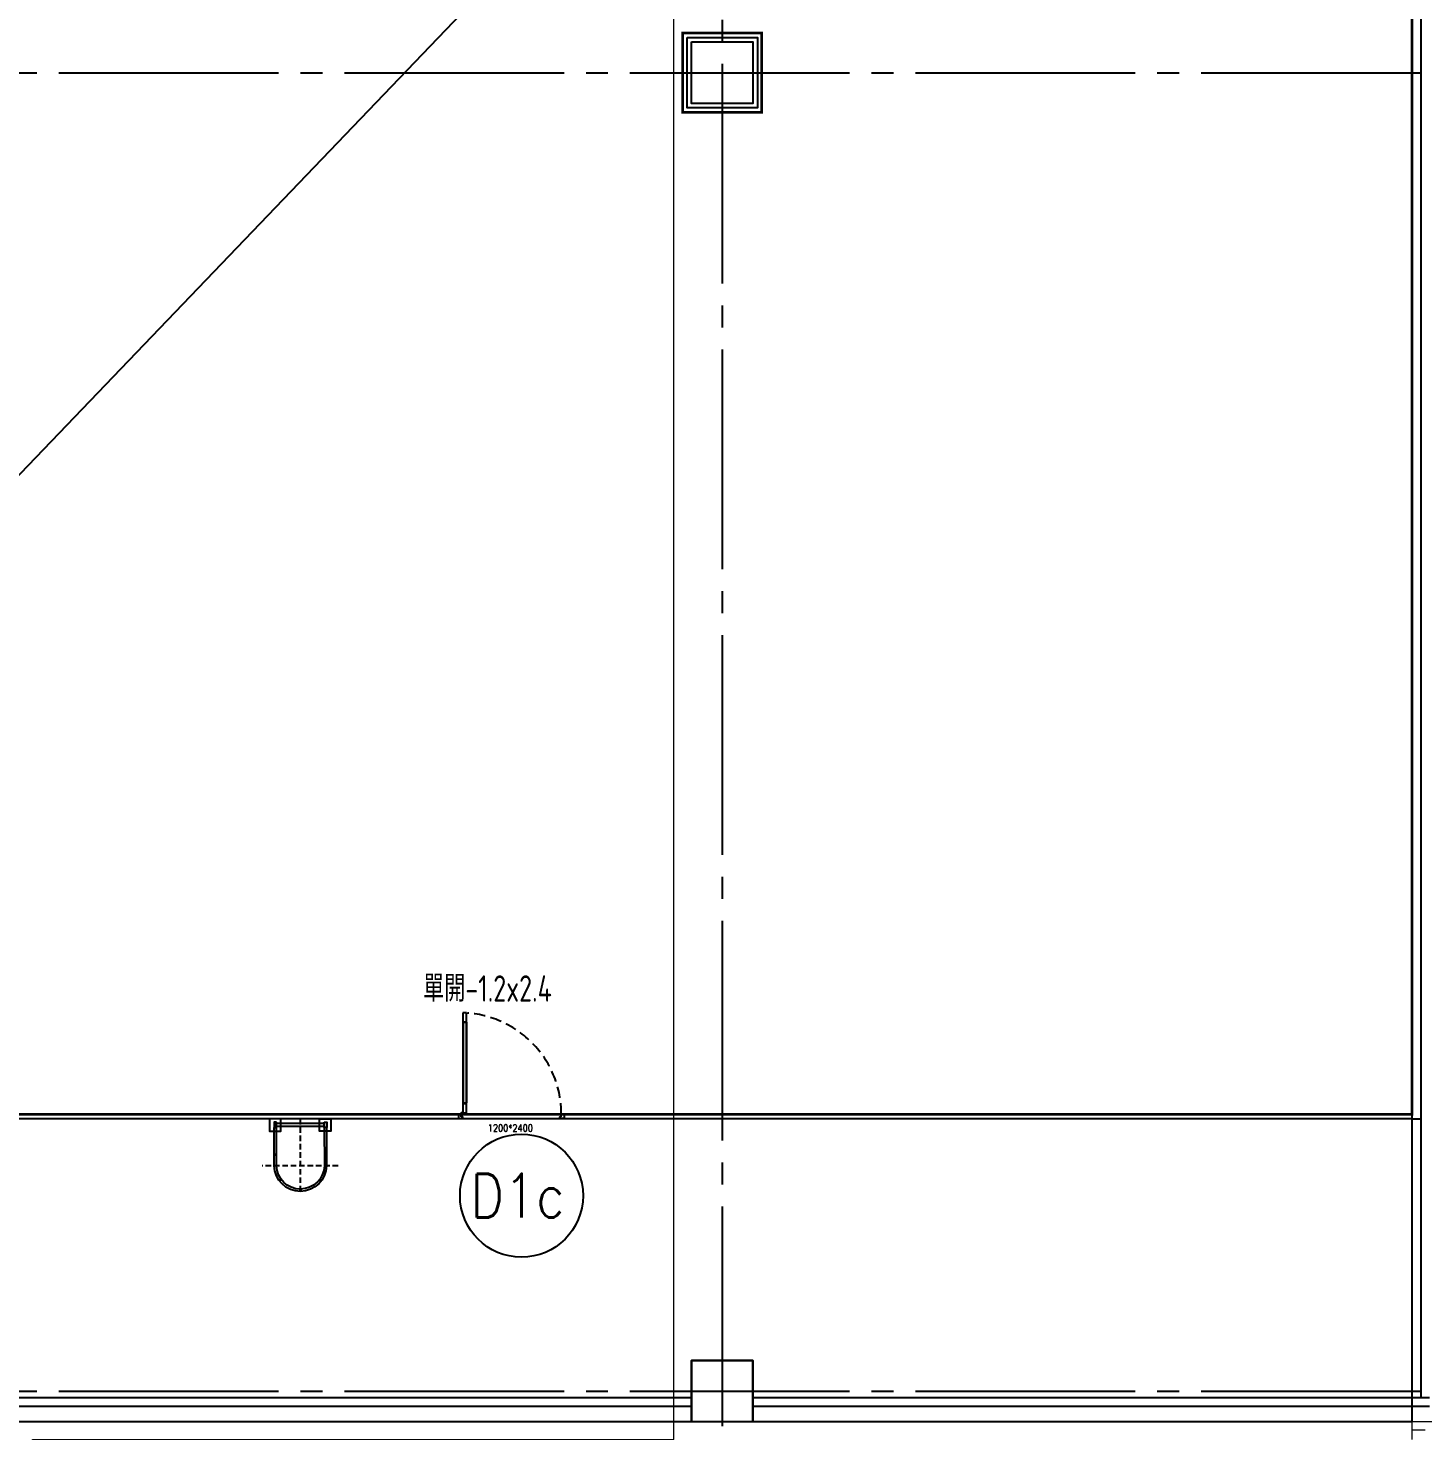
# Model space of a CAD drawing. Extents: x -960 to 27370, y -1283 to 11880.
# Drawn here: x 15170 to 16758, y -45 to 1551 of the extents above; entities that cross this region are included whole.
import ezdxf
from ezdxf.enums import TextEntityAlignment as Align

# ---------------------------------------------------------------- set-up
doc = ezdxf.new("R2010")
doc.units = 0
doc.header["$LTSCALE"] = 100
for name, pattern in [('188K-SM-03-F10-ARCH-PA-Y2257103$0$18P6-SM-03-C40-ARCH-PA-Y2211058$0$DASHED', [19.05, 12.7, -6.35]), ('188K-SM-03-F10-ARCH-PA-Y2257103$0$AP5A-SM-03-F20-ARCH-PA-Y2230801+Y2230803$0$ALL-PA-TXT-Y2221201$0$DASHED', [19.05, 12.7, -6.35]), ('X-S-FAB-L10$0$COL-CEN-LIN', [3.25, 2.5, -0.25, 0.25, -0.25])]:
    doc.linetypes.add(name, pattern=pattern)
for name, color, linetype in [('188K-SM-03-F10-ARCH-PA-Y2257103$0$K-0-Door-TXT', 53, 'Continuous'), ('188K-SM-03-F10-ARCH-PA-Y2257103$0$K-AREA', 53, 'Continuous'), ('188K-SM-03-F10-ARCH-PA-Y2257103$0$K-AREA-細區', 53, 'Continuous'), ('188K-SM-03-F10-ARCH-PA-Y2257103$0$K-Door', 53, 'Continuous'), ('188K-SM-03-F10-ARCH-PA-Y2257103$0$K-P-LAD-420', 53, 'Continuous'), ('188K-SM-03-F10-ARCH-PA-Y2257103$0$K-P1S-4.2-單抗', 53, 'Continuous'), ('188K-SM-03-F10-ARCH-PA-Y2257103$0$K-TXT', 53, 'Continuous'), ('188K-SM-03-F10-ARCH-PA-Y2257103$0$K-岩棉 2hr 7.5-單抗', 53, 'Continuous'), ('188K-SM-03-F10-ARCH-PA-Y2257103$0$K-岩棉 2hr 7.5-非抗', 53, 'Continuous'), ('X-S-FAB-L10$0$0-DIM-TXT', 8, 'Continuous'), ('X-S-FAB-L10$0$A-WALL-EX', 8, 'Continuous'), ('X-S-FAB-L10$0$A-WALL-IN', 8, 'Continuous'), ('X-S-FAB-L10$0$BLOCK', 8, 'Continuous'), ('X-S-FAB-L10$0$CCL', 8, 'X-S-FAB-L10$0$COL-CEN-LIN'), ('X-S-FAB-L10$0$COL-S', 8, 'Continuous'), ('X-S-FAB-L10$0$S-FNDN', 8, 'Continuous'), ('X-S-FAB-L10$0$S-WALL', 8, 'Continuous')]:
    doc.layers.add(name, color=color, linetype=linetype)
doc.styles.add('188K-SM-03-F10-ARCH-PA-Y2257103$0$AA-TXT', font='isocp.shx', dxfattribs={"width": 0.8, "bigfont": 'chineset.shx'})
doc.styles.add('188K-SM-03-F10-ARCH-PA-Y2257103$0$AP5A-SM-03-F20-ARCH-PA-Y2230801+Y2230803$0$ALL-PA-TXT-Y2221201$0$Standard', font='txt.shx', dxfattribs={"bigfont": 'chineset.shx'})
doc.styles.add('188K-SM-03-F10-ARCH-PA-Y2257103$0$Standard', font='txt.shx', dxfattribs={"bigfont": 'chineset.shx'})
doc.styles.add('X-S-FAB-L10$0$CHINA', font='simplex.shx', dxfattribs={"width": 0.75, "bigfont": 'chineset.shx'})
doc.styles.add('X-S-FAB-L10$0$Standard', font='', dxfattribs={"width": 0.8})
doc.styles.add('X-S-FAB-L10$0$TG_NOTE_TEXT', font='simplex.shx', dxfattribs={"width": 0.75, "bigfont": 'chineset.shx'})
doc.styles.get('X-S-FAB-L10$0$Standard').set_extended_font_data('Microsoft JhengHei')

# ---------------------------------------------------------------- blocks, each defined once
blk = doc.blocks.new('X-S-FAB-L10$0$FAB2-L05')
at = {"layer": 'X-S-FAB-L10$0$CCL'}
for p, q in [((-10200, 11005), (-10200, 0)), ((-26880, 2220), (1210, 2220)), ((-26880, 720), (1210, 720))]:
    blk.add_line(p, q, dxfattribs=at)
at = {"layer": 'X-S-FAB-L10$0$COL-S'}
for points in [[(-10235, 2255), (-10165, 2255), (-10165, 2185), (-10235, 2185)], [(-10235, 755), (-10165, 755), (-10165, 685), (-10235, 685)]]:
    blk.add_lwpolyline(points, close=True, dxfattribs=at)
blk = doc.blocks.new('X-S-FAB-L10')
at = {"layer": 'DefPoints'}
blk.add_lwpolyline([(16745, -35), (15995, -35), (15995, 35), (15925, 35), (15925, -35), (15155, -35), (15155, 35), (15085, 35), (15085, -35), (15155, -35), (15155, -250), (13920, -250), (19914.055, 6000), (21180, 7320), (21180, 5520), (23465, 5520), (23485, 3587.5), (24315, 3587.5), (24315, 1870), (17075, 1870), (17075, 2060), (16745, 2060), (16745, -21.034)], close=True, dxfattribs=at)
at = {"layer": 'X-S-FAB-L10$0$A-WALL-EX', "lineweight": 0, "flags": 128}
blk.add_lwpolyline([(17390, -35), (15166.5, -35)], dxfattribs=at)
at = {"layer": 'X-S-FAB-L10$0$A-WALL-IN', "lineweight": 0}
for p, q in [((16745, 1555), (16745, -44)), ((16745, -44), (16760, -44))]:
    blk.add_line(p, q, dxfattribs=at)
at = {"layer": 'X-S-FAB-L10$0$COL-S'}
for p, q in [((15925, 1535), (15995, 1535)), ((15925, 1465), (15925, 1535)), ((15995, 1535), (15995, 1465)), ((15995, 1465), (15925, 1465)), ((15925, 35), (15995, 35)), ((15925, -35), (15925, 35)), ((15995, 35), (15995, -35)), ((15995, -35), (15925, -35))]:
    blk.add_line(p, q, dxfattribs=at)
at = {"layer": 'X-S-FAB-L10$0$S-FNDN', "lineweight": 0, "flags": 128}
blk.add_lwpolyline([(11070, 4530), (11935, 4530), (11935, -55), (12665, -55), (12665, -270), (15175, -270), (15175, -55), (15905, -55), (15905, 4530), (16672.5, 4530), (16672.5, 5003), (15905, 5003), (15905, 9055), (11935, 9055), (11935, 5003), (11070, 5003)], close=True, dxfattribs=at)
at = {"layer": 'X-S-FAB-L10$0$S-WALL', "lineweight": 0}
blk.add_line((16745, -33), (16745, -55), dxfattribs=at)
at = {"layer": 'X-S-FAB-L10$0$BLOCK'}
blk.add_blockref('X-S-FAB-L10$0$FAB2-L05', (26160, -720), dxfattribs=at)
at = {"style": 'X-S-FAB-L10$0$TG_NOTE_TEXT', "width": 0.5, "flags": 1}
for p in [(7463.301, 9020), (18268.251, 8649), (11197.77, 4800.167), (16485.801, 4800.167), (25420.27, 2635), (13360, 320.001, 0), (7463.301, -33.333)]:
    blk.add_attdef('WH', text='', height=20, dxfattribs=at).set_placement(p, align=Align.BOTTOM_LEFT)
at = {"width": 0.5}
for style, p in [('X-S-FAB-L10$0$TG_NOTE_TEXT', (7585, 9020)), ('X-S-FAB-L10$0$TG_NOTE_TEXT', (18389.95, 8649)), ('X-S-FAB-L10$0$TG_NOTE_TEXT', (11117.5, 4813.5)), ('X-S-FAB-L10$0$TG_NOTE_TEXT', (16607.5, 4813.5)), ('X-S-FAB-L10$0$TG_NOTE_TEXT', (25350, 2635)), ('X-S-FAB-L10$0$Standard', (13129.375, 325.001, 0)), ('X-S-FAB-L10$0$TG_NOTE_TEXT', (7585, -20))]:
    blk.add_attdef('DESC', text='', height=10, dxfattribs=dict(at, style=style)).set_placement(p, align=Align.BOTTOM_LEFT)
for tag, style, p in [('TYPE', 'X-S-FAB-L10$0$TG_NOTE_TEXT', (7619.286, 9020)), ('NO', 'X-S-FAB-L10$0$TG_NOTE_TEXT', (7650.095, 9020)), ('TYPE', 'X-S-FAB-L10$0$TG_NOTE_TEXT', (18424.236, 8649)), ('NO', 'X-S-FAB-L10$0$TG_NOTE_TEXT', (18455.045, 8649)), ('NO', 'X-S-FAB-L10$0$TG_NOTE_TEXT', (11088.595, 4813.5)), ('TYPE', 'X-S-FAB-L10$0$TG_NOTE_TEXT', (11151.786, 4813.5)), ('TYPE', 'X-S-FAB-L10$0$TG_NOTE_TEXT', (16641.786, 4813.5)), ('NO', 'X-S-FAB-L10$0$TG_NOTE_TEXT', (16672.595, 4813.5)), ('NO', 'X-S-FAB-L10$0$TG_NOTE_TEXT', (25313, 2635)), ('TYPE', 'X-S-FAB-L10$0$TG_NOTE_TEXT', (25350, 2635)), ('NO', 'X-S-FAB-L10$0$Standard', (13100, 320.001, 0)), ('TYPE', 'X-S-FAB-L10$0$Standard', (13129.375, 320.001, 0)), ('TYPE', 'X-S-FAB-L10$0$TG_NOTE_TEXT', (7619.286, -20)), ('NO', 'X-S-FAB-L10$0$TG_NOTE_TEXT', (7650.095, -20))]:
    blk.add_attdef(tag, text='', height=10, dxfattribs=dict(at, style=style)).set_placement(p, align=Align.BOTTOM_RIGHT)
at = {"style": 'X-S-FAB-L10$0$TG_NOTE_TEXT', "width": 0.5, "flags": 1}
for rotation, p in [(180, (43, 7480)), (180, (943, 7480)), (90, (24310, 3717.77)), (270, (17080, 1711.699))]:
    blk.add_attdef('WH', text='', height=20, rotation=rotation, dxfattribs=at).set_placement(p, align=Align.BOTTOM_LEFT)
at = {"width": 0.5}
for rotation, style, p in [(180, 'X-S-FAB-L10$0$Standard', (317.625, 7480)), (180, 'X-S-FAB-L10$0$Standard', (1217.625, 7480)), (90, 'X-S-FAB-L10$0$TG_NOTE_TEXT', (24310, 3647.5)), (270, 'X-S-FAB-L10$0$TG_NOTE_TEXT', (17080, 1605))]:
    blk.add_attdef('DESC', text='', height=10, rotation=rotation, dxfattribs=dict(at, style=style)).set_placement(p, align=Align.BOTTOM_LEFT)
for tag, rotation, style, p in [('TYPE', 180, 'X-S-FAB-L10$0$Standard', (317.625, 7480)), ('NO', 180, 'X-S-FAB-L10$0$Standard', (347, 7480)), ('TYPE', 180, 'X-S-FAB-L10$0$Standard', (1217.625, 7480)), ('NO', 180, 'X-S-FAB-L10$0$Standard', (1247, 7480)), ('TYPE', 90, 'X-S-FAB-L10$0$TG_NOTE_TEXT', (24310, 3647.5)), ('NO', 90, 'X-S-FAB-L10$0$TG_NOTE_TEXT', (24310, 3610.5)), ('TYPE', 270, 'X-S-FAB-L10$0$TG_NOTE_TEXT', (17080, 1605)), ('NO', 270, 'X-S-FAB-L10$0$TG_NOTE_TEXT', (17080, 1573))]:
    blk.add_attdef(tag, text='', height=10, rotation=rotation, dxfattribs=dict(at, style=style)).set_placement(p, align=Align.BOTTOM_RIGHT)
at = {"layer": 'X-S-FAB-L10$0$0-DIM-TXT', "style": 'X-S-FAB-L10$0$CHINA', "width": 0.75}
for p in [(667.414, 7855.1, -2689.4), (22627.353, 6728.814), (25644.722, 6728.814), (24778.787, 5569.051), (1118.252, 4980), (417.801, 4594.623), (23874.84, 4355), (22927.43, 4330.122), (23749.869, 3901.367), (417.801, 3765.236), (1118.252, 3730), (417.801, 3115.79), (536.882, 2227.832), (16908.994, 1782.652), (888.445, 880.466), (16977.43, 750), (18878.841, 750), (25641.221, 553.233), (21364.03, 526.894)]:
    blk.add_attdef('HIG', text='', height=80, dxfattribs=at).set_placement(p, align=Align.MIDDLE_LEFT)
blk = doc.blocks.new('188K-SM-03-F10-ARCH-PA-Y2257103$0$LAD-1')
at = {"linetype": '188K-SM-03-F10-ARCH-PA-Y2257103$0$18P6-SM-03-C40-ARCH-PA-Y2211058$0$DASHED', "ltscale": 0.005}
for points in [[(-77.4, -42.9), (-77.4, 43.5)], [(-106.5, 0), (-23.9, 0)]]:
    blk.add_lwpolyline(points, dxfattribs=at)
for points in [[(-23.8, 22.2), (-23.8, 35.2), (-37.8, 35.2), (-37.8, 22.2)], [(-27.8, 27), (-27.8, 30), (-33.8, 30), (-33.8, 27)], [(-28.9, 27), (-28.9, -27), (-32.7, -27), (-32.7, 27)], [(-23.9, -21.8), (-23.9, -34.8), (-37.9, -34.8), (-37.9, -21.8)], [(-27.8, -27), (-27.8, -30), (-33.8, -30), (-33.8, -27)]]:
    blk.add_lwpolyline(points, close=True)
for points in [[(-33.8, -29.7), (-77.4, -29.7, -0.976777), (-77.4, 29.8), (-33.8, 29.8)], [(-33.8, -27.2), (-77.4, -27.2, -0.974646), (-77.4, 27.3), (-33.8, 27.3)]]:
    blk.add_lwpolyline(points, format="xyb")
for centre in [(-93.7, 23.2), (-64.6, 28.5), (-105.2, 0), (-93.7, -22.5), (-64.6, -28.5)]:
    blk.add_circle(centre, 0.5)
blk = doc.blocks.new('188K-SM-03-F10-ARCH-PA-Y2257103$0$單開庫板門-1200x2400)圓型拉環鎖+輔助鎖)')
at = {"ltscale": 0.1}
for p, q in [((26008.6, -11403.6), (26004.5, -11403.6)), ((26004.5, -11403.6), (26004.5, -11414.1)), ((26008.6, -11414.1), (26008.6, -11403.6)), ((26004.5, -11414.1), (26004.5, -11415.3)), ((26004.5, -11414.1), (26008.6, -11414.1)), ((26004.5, -11415.4), (26004.6, -11415.5)), ((26008.6, -11414), (26004.6, -11414)), ((26004.6, -11414.3), (26004.6, -11414.2)), ((26004.6, -11415.3), (26004.6, -11414.5)), ((26004.7, -11414.1), (26006.5, -11414.1)), ((26005.1, -11414.4), (26004.7, -11414.4)), ((26004.7, -11414.5), (26005.1, -11414.5)), ((26004.7, -11414.5), (26004.7, -11506)), ((26004.7, -11506), (26004.7, -11414.5)), ((26004.7, -11414.5), (26004.7, -11414.5)), ((26004.7, -11415.4), (26004.7, -11415.3)), ((26005.2, -11414.4), (26005.2, -11414.4)), ((26006.5, -11414.1), (26006.6, -11414.1)), ((26006.6, -11414.1), (26006.6, -11414.1)), ((26006.6, -11414.1), (26008.4, -11414.1)), ((26008.4, -11414.4), (26008, -11414.4)), ((26008, -11414.4), (26008, -11414.4)), ((26008, -11414.5), (26008.4, -11414.5)), ((26008.4, -11506), (26008.4, -11414.5)), ((26008.4, -11414.5), (26008.4, -11414.5)), ((26008.4, -11414.5), (26008.4, -11506)), ((26008.4, -11415.3), (26008.4, -11415.4)), ((26008.5, -11414.2), (26008.5, -11414.3)), ((26008.5, -11414.5), (26008.5, -11415.3)), ((26008.5, -11415.5), (26008.6, -11415.4)), ((26008.6, -11415.3), (26008.6, -11414.1)), ((26008.6, -11506.4), (26004.5, -11506.4)), ((26004.5, -11506.4), (26004.5, -11518)), ((26004.7, -11506), (26004.7, -11506)), ((26008.4, -11506), (26008.4, -11506)), ((26008.6, -11518), (26008.6, -11506.4)), ((25999.5, -11519.7), (25999.5, -11523.2)), ((26002.5, -11519.1), (26000, -11519.1)), ((26002.4, -11523.7), (26004.1, -11522.6)), ((26002.9, -11518.5), (26002.6, -11518.5)), ((26002.6, -11518.5), (26002.6, -11521)), ((26002.6, -11521.9), (26002.6, -11519.3)), ((26002.6, -11521), (26002.9, -11521)), ((26003.4, -11521.9), (26002.6, -11521.9)), ((26002.9, -11521), (26002.9, -11518.5)), ((26003.3, -11522.2), (26003.3, -11522)), ((26003.3, -11522), (26003.4, -11522)), ((26004, -11522.2), (26003.3, -11522.2)), ((26008.3, -11517.5), (26003.6, -11517.5)), ((26003.6, -11517.5), (26003.6, -11517.7)), ((26003.6, -11517.7), (26008.3, -11517.7)), ((26004.1, -11521.9), (26003.9, -11521.9)), ((26003.9, -11522), (26004, -11522)), ((26004, -11522), (26004, -11522.2)), ((26004.2, -11522.4), (26004.2, -11521.9)), ((26004.5, -11518), (26008.6, -11518)), ((26008.3, -11517.7), (26008.3, -11517.5)), ((26114.8, -11521.9), (26115.1, -11521.9)), ((26114.8, -11522.4), (26114.8, -11521.9)), ((26114.9, -11522), (26114.9, -11522.2)), ((26115.1, -11522), (26114.9, -11522)), ((26114.9, -11522.2), (26115.7, -11522.2)), ((26116.6, -11523.7), (26114.9, -11522.6)), ((26115.5, -11521.9), (26116.3, -11521.9)), ((26115.7, -11522), (26115.5, -11522)), ((26115.7, -11522.2), (26115.7, -11522)), ((26116.3, -11521.9), (26116.3, -11519.3)), ((26116.5, -11519.1), (26119, -11519.1)), ((26119.5, -11519.7), (26119.5, -11523.2)), ((26000, -11523.7), (26002.4, -11523.7)), ((26119, -11523.7), (26116.6, -11523.7))]:
    blk.add_line(p, q, dxfattribs=at)
blk.add_lwpolyline([(26006.6, -11506.4), (26006.5, -11506.3), (26004.7, -11506.3, -0.414214), (26004.6, -11506.3), (26004.6, -11506.1, -0.414214), (26004.7, -11506.1), (26005.1, -11506.1, 0.414214), (26005.2, -11506.1), (26005.2, -11506, 0.414214), (26005.1, -11506), (26004.7, -11506, -0.414214), (26004.6, -11506), (26004.6, -11505.2, -0.414214), (26004.7, -11505.2), (26004.7, -11505.2, 0.414214), (26004.7, -11505.2), (26004.7, -11505, 0.72636), (26004.6, -11505), (26004.5, -11505.1, 0.158507), (26004.5, -11505.2), (26004.5, -11506.4, 0.414214), (26004.6, -11506.5), (26008.6, -11506.5, 0.414214), (26008.6, -11506.4), (26008.6, -11505.2, 0.158507), (26008.6, -11505.1), (26008.5, -11505, 0.72636), (26008.4, -11505), (26008.4, -11505.2, 0.414214), (26008.5, -11505.2, -0.414214), (26008.5, -11505.2), (26008.5, -11506, -0.414214), (26008.4, -11506), (26008, -11506, 0.414214), (26008, -11506), (26008, -11506.1, 0.414214), (26008, -11506.1), (26008.4, -11506.1, -0.414214), (26008.5, -11506.1), (26008.5, -11506.3, -0.414214), (26008.4, -11506.3), (26006.6, -11506.3)], format="xyb", close=True, dxfattribs=at)
for points in [[(25999.5, -11518.9), (25999.5, -11523.9)], [(26119.5, -11518.9), (26119.5, -11523.9)]]:
    blk.add_lwpolyline(points)
at = {"linetype": '188K-SM-03-F10-ARCH-PA-Y2257103$0$AP5A-SM-03-F20-ARCH-PA-Y2230801+Y2230803$0$ALL-PA-TXT-Y2221201$0$DASHED', "ltscale": 0.01}
blk.add_arc((26001.1, -11518.7), 115.3, 359.8531, 85.8135, dxfattribs=at)
at = {"ltscale": 0.1}
for centre, radius, start, end in [((26004.6, -11414.1), 0.0313, 90, 180), ((26004.6, -11415.3), 0.0313, 180, 216.0274), ((26004.7, -11414.2), 0.0313, 90, 180), ((26004.7, -11414.3), 0.0313, 180, 270), ((26004.7, -11414.5), 0.0313, 90, 180), ((26004.7, -11415.3), 0.0209, 180, 270), ((26004.7, -11415.4), 0.0313, 216.0274, 360), ((26004.7, -11415.3), 0.0209, 360, 90), ((26005.1, -11414.4), 0.0313, 270, 0), ((26005.1, -11414.4), 0.0313, 0, 90), ((26008, -11414.4), 0.0313, 90, 180), ((26008, -11414.4), 0.0313, 180, 270), ((26008.4, -11414.2), 0.0313, 360, 90), ((26008.4, -11414.3), 0.0313, 270, 0), ((26008.4, -11414.5), 0.0313, 0, 90), ((26008.5, -11415.3), 0.0209, 90, 180), ((26008.5, -11415.4), 0.0313, 180, 323.9726), ((26008.5, -11415.3), 0.0209, 270, 360), ((26008.6, -11414.1), 0.0313, 360, 90), ((26008.6, -11415.3), 0.0313, 323.9726, 360)]:
    blk.add_arc(centre, radius, start, end, dxfattribs=at)
for centre, major_axis, start_param, end_param in [((26000, -11519.7), (0.369, -0.369), 2.356194, 3.926991), ((26002.5, -11519.3), (0.111, -0.111), 7.068583, 8.63938), ((26003.4, -11521.9), (-0.0369, -0.0369), 0.785398, 3.926991), ((26003.9, -11521.9), (-0.0369, -0.0369), 3.926991, 7.068583), ((26004.1, -11521.9), (0.0369, -0.0369), 7.068583, 8.63938), ((26003.9, -11522.4), (0.221, -0.221), 6.162283, 7.068583), ((26114.8, -11521.9), (-0.0369, -0.0369), -2.356194, -0.785398), ((26115.1, -11522.4), (-0.221, -0.221), -0.785398, 0.120903), ((26115.1, -11521.9), (0.0369, -0.0369), -0.785398, 2.356194), ((26115.5, -11521.9), (0.0369, -0.0369), 2.356194, 5.497787), ((26116.5, -11519.3), (-0.111, -0.111), -2.356194, -0.785398), ((26119, -11519.7), (-0.369, -0.369), 2.356194, 3.926991), ((26000, -11523.2), (-0.369, -0.369), 5.497787, 7.068583), ((26119, -11523.2), (0.369, -0.369), -0.785398, 0.785398)]:
    blk.add_ellipse(centre, major_axis=major_axis, ratio=1, start_param=start_param, end_param=end_param, dxfattribs=at)
at = {"ltscale": 0.1, "extrusion": (0, 0, -1)}
blk.add_ellipse((26003.1, -11517.9), major_axis=(-0.516, 0.516), ratio=1, start_param=5.497787, end_param=11.780972, dxfattribs=at)
at = {"color": 8, "ltscale": 0.1, "style": '188K-SM-03-F10-ARCH-PA-Y2257103$0$AP5A-SM-03-F20-ARCH-PA-Y2230801+Y2230803$0$ALL-PA-TXT-Y2221201$0$Standard', "width": 0.85}
blk.add_text('1200*2400', height=8, dxfattribs=at).set_placement((26058.4, -11534.4), align=Align.MIDDLE_CENTER)
blk = doc.blocks.new('188K-SM-03-F10-ARCH-PA-Y2257103')
at = {"layer": '188K-SM-03-F10-ARCH-PA-Y2257103$0$K-AREA', "const_width": 3, "elevation": 0}
blk.add_lwpolyline([(24305, 3572.5), (24305, 2070), (16745, 2070), (16745, 315), (14880, 315)], dxfattribs=at)
at = {"layer": '188K-SM-03-F10-ARCH-PA-Y2257103$0$K-AREA', "color": 1, "const_width": 3}
blk.add_lwpolyline([(15915, 1545), (16005, 1545), (16005, 1455), (15915, 1455)], close=True, dxfattribs=at)
at = {"layer": '188K-SM-03-F10-ARCH-PA-Y2257103$0$K-AREA-細區', "const_width": 1}
blk.add_lwpolyline([(15915, 1545), (16005, 1545), (16005, 1455), (15915, 1455)], close=True, dxfattribs=at)
at = {"layer": '188K-SM-03-F10-ARCH-PA-Y2257103$0$K-P1S-4.2-單抗'}
for p, q in [((16745, 315, 0), (14880, 315, 0)), ((16745, 310, 0), (14880, 310, 0))]:
    blk.add_line(p, q, dxfattribs=at)
for points in [[(15915, 1545), (16005, 1545), (16005, 1455), (15915, 1455)], [(15920, 1540), (16000, 1540), (16000, 1460), (15920, 1460)]]:
    blk.add_lwpolyline(points, close=True, dxfattribs=at)
at = {"layer": '188K-SM-03-F10-ARCH-PA-Y2257103$0$K-TXT'}
blk.add_circle((15731.6, 222.4, 0), 70, dxfattribs=at)
at = {"layer": '188K-SM-03-F10-ARCH-PA-Y2257103$0$K-岩棉 2hr 7.5-單抗'}
for p, q in [((16745, 2075), (16745, 310, 0)), ((16755, 2075, 0), (16755, 310, 0)), ((16745, 310, 0), (16755, 310, 0))]:
    blk.add_line(p, q, dxfattribs=at)
at = {"layer": '188K-SM-03-F10-ARCH-PA-Y2257103$0$K-岩棉 2hr 7.5-非抗'}
for p, q in [((16745, 310, 0), (16745, -7.5, 0)), ((16755, 310, 0), (16755, -7.5, 0)), ((15925, -7.5, 0), (15155, -7.5, 0)), ((16765, -7.5, 0), (15995, -7.5, 0)), ((15925, -17.5), (15155, -17.5, 0)), ((16765, -17.5, 0), (15995, -17.5, 0))]:
    blk.add_line(p, q, dxfattribs=at)
at = {"layer": '188K-SM-03-F10-ARCH-PA-Y2257103$0$K-Door'}
blk.add_blockref('188K-SM-03-F10-ARCH-PA-Y2257103$0$單開庫板門-1200x2400)圓型拉環鎖+輔助鎖)', (-10339.5, 11833.9, 0), dxfattribs=at)
at = {"layer": '188K-SM-03-F10-ARCH-PA-Y2257103$0$K-P-LAD-420', "rotation": 90.07229666140849}
blk.add_blockref('188K-SM-03-F10-ARCH-PA-Y2257103$0$LAD-1', (15479.9, 333.8, 0), dxfattribs=at)
at = {"layer": '188K-SM-03-F10-ARCH-PA-Y2257103$0$K-0-Door-TXT', "style": '188K-SM-03-F10-ARCH-PA-Y2257103$0$AA-TXT', "width": 0.8}
blk.add_text('單開-1.2x2.4', height=30, dxfattribs=at).set_placement((15692.9, 458.1, 0), align=Align.MIDDLE_CENTER)
at = {"layer": '188K-SM-03-F10-ARCH-PA-Y2257103$0$K-TXT', "style": '188K-SM-03-F10-ARCH-PA-Y2257103$0$Standard', "width": 0.85}
blk.add_text('D1c', height=50, dxfattribs=at).set_placement((15727.2, 222.4, 0), align=Align.MIDDLE)

msp = doc.modelspace()

# ---------------------------------------------------------------- block references
for name in ['X-S-FAB-L10', '188K-SM-03-F10-ARCH-PA-Y2257103']:
    msp.add_blockref(name, (0, 0))

doc.saveas('drawing.dxf')
